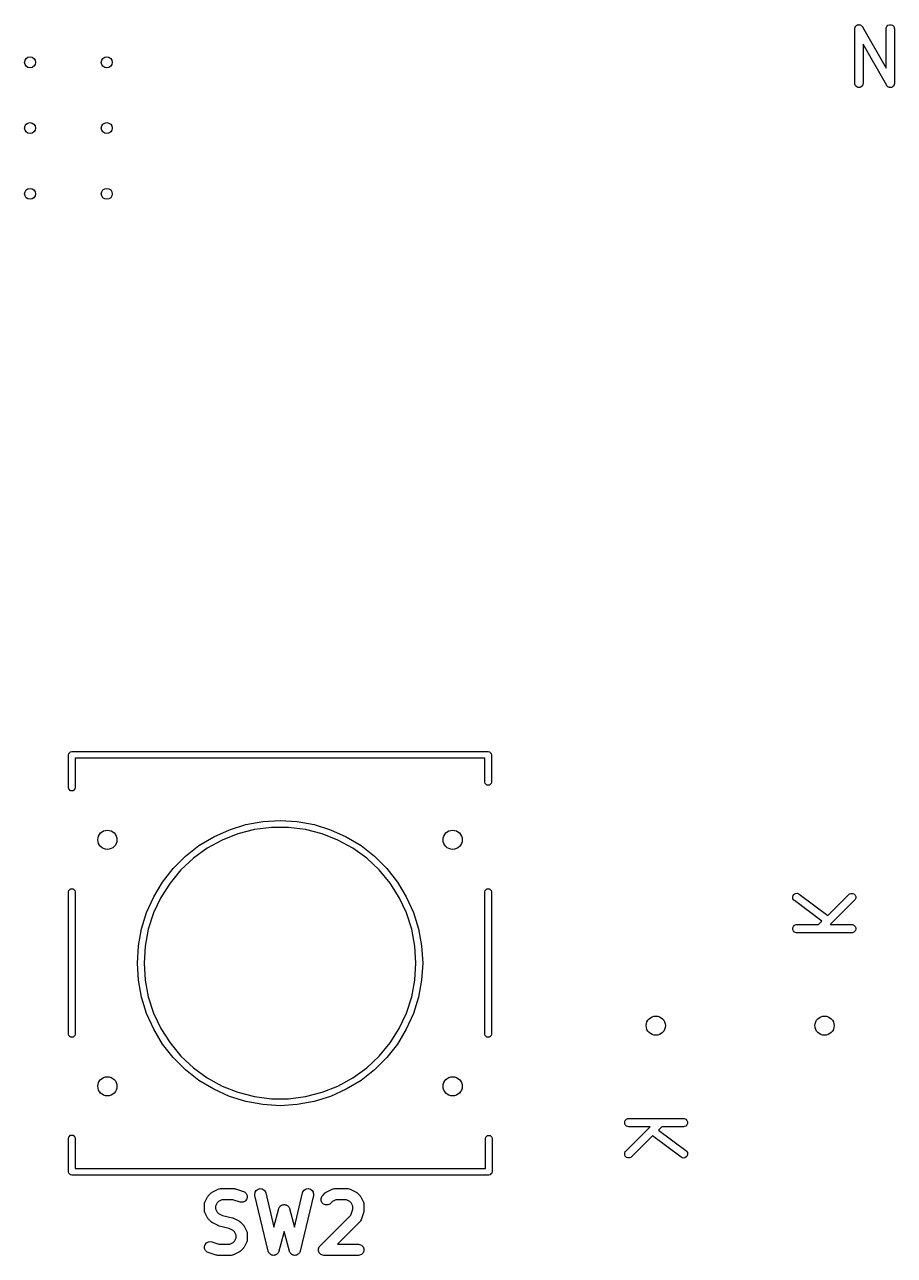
# Model space of a CAD drawing. Extents: x 0.28 to 3.32, y 0.21 to 2.59.
# Drawn here: x 2.027 to 2.651, y 0.225 to 1.109 of the extents above; entities that cross this region are included whole.
import ezdxf

# ---------------------------------------------------------------- set-up
doc = ezdxf.new("R2010")
doc.units = 0
doc.header["$MEASUREMENT"] = 0
doc.layers.add('BLACK', color=7, linetype='CONTINUOUS')

msp = doc.modelspace()

# ---------------------------------------------------------------- linework, layer by layer
at = {"layer": 'BLACK', "linetype": 'CONTINUOUS'}
for p, q in [((2.62302, 1.10642), (2.62303, 1.10657)), ((2.62302, 1.06705), (2.62302, 1.10642)), ((2.62303, 1.10663), (2.62305, 1.10671)), ((2.62303, 1.10657), (2.62303, 1.10663)), ((2.62305, 1.10671), (2.62308, 1.107)), ((2.62308, 1.107), (2.62323, 1.10736)), ((2.62323, 1.10736), (2.62333, 1.10774)), ((2.62333, 1.10774), (2.62344, 1.10789)), ((2.62344, 1.10789), (2.62352, 1.10806)), ((2.62352, 1.10806), (2.62379, 1.10834)), ((2.62379, 1.10834), (2.62403, 1.10865)), ((2.62403, 1.10865), (2.6242, 1.10875)), ((2.6242, 1.10875), (2.62433, 1.10888)), ((2.62433, 1.10888), (2.62469, 1.10903)), ((2.62469, 1.10903), (2.62503, 1.10922)), ((2.62503, 1.10922), (2.62522, 1.10925)), ((2.62522, 1.10925), (2.6254, 1.10932)), ((2.6254, 1.10932), (2.62579, 1.10932)), ((2.62579, 1.10932), (2.62618, 1.10937)), ((2.62618, 1.10937), (2.62636, 1.10932)), ((2.62636, 1.10932), (2.62655, 1.10932)), ((2.62655, 1.10932), (2.62691, 1.10917)), ((2.62691, 1.10917), (2.62729, 1.10907)), ((2.62729, 1.10907), (2.62744, 1.10895)), ((2.62744, 1.10895), (2.62761, 1.10888)), ((2.62761, 1.10888), (2.62789, 1.1086)), ((2.62789, 1.1086), (2.6282, 1.10836)), ((2.6282, 1.10836), (2.62837, 1.10812)), ((2.62837, 1.10812), (2.62843, 1.10806)), ((2.62843, 1.10806), (2.62845, 1.10801)), ((2.62845, 1.10801), (2.62853, 1.10789)), ((2.62853, 1.10789), (2.64552, 1.07817)), ((2.64552, 1.10642), (2.64557, 1.107)), ((2.64552, 1.07817), (2.64552, 1.10642)), ((2.64557, 1.107), (2.64601, 1.10806)), ((2.64601, 1.10806), (2.64683, 1.10888)), ((2.64683, 1.10888), (2.64789, 1.10932)), ((2.64789, 1.10932), (2.64904, 1.10932)), ((2.64904, 1.10932), (2.65011, 1.10888)), ((2.65011, 1.10888), (2.65092, 1.10806)), ((2.65092, 1.10806), (2.65136, 1.107)), ((2.65136, 1.107), (2.65142, 1.10642)), ((2.65142, 1.10642), (2.65142, 1.06705)), ((2.6459, 1.06559), (2.62892, 1.09531)), ((2.62892, 1.09531), (2.62892, 1.06705)), ((2.62308, 1.06648), (2.62302, 1.06705)), ((2.62352, 1.06541), (2.62308, 1.06648)), ((2.62433, 1.0646), (2.62352, 1.06541)), ((2.6254, 1.06416), (2.62433, 1.0646)), ((2.62655, 1.06416), (2.6254, 1.06416)), ((2.62761, 1.0646), (2.62655, 1.06416)), ((2.62843, 1.06541), (2.62761, 1.0646)), ((2.62887, 1.06648), (2.62843, 1.06541)), ((2.62892, 1.06705), (2.62887, 1.06648)), ((2.64599, 1.06547), (2.6459, 1.06559)), ((2.64601, 1.06541), (2.64599, 1.06547)), ((2.64607, 1.06536), (2.64601, 1.06541)), ((2.64624, 1.06512), (2.64607, 1.06536)), ((2.64655, 1.06488), (2.64624, 1.06512)), ((2.64683, 1.0646), (2.64655, 1.06488)), ((2.647, 1.06453), (2.64683, 1.0646)), ((2.64715, 1.06441), (2.647, 1.06453)), ((2.64753, 1.06431), (2.64715, 1.06441)), ((2.64789, 1.06416), (2.64753, 1.06431)), ((2.64808, 1.06416), (2.64789, 1.06416)), ((2.64826, 1.06411), (2.64808, 1.06416)), ((2.64865, 1.06416), (2.64826, 1.06411)), ((2.64904, 1.06416), (2.64865, 1.06416)), ((2.64922, 1.06423), (2.64904, 1.06416)), ((2.6494, 1.06425), (2.64922, 1.06423)), ((2.64975, 1.06445), (2.6494, 1.06425)), ((2.65011, 1.0646), (2.64975, 1.06445)), ((2.65024, 1.06473), (2.65011, 1.0646)), ((2.65041, 1.06483), (2.65024, 1.06473)), ((2.65065, 1.06514), (2.65041, 1.06483)), ((2.65092, 1.06541), (2.65065, 1.06514)), ((2.651, 1.06559), (2.65092, 1.06541)), ((2.65111, 1.06574), (2.651, 1.06559)), ((2.65121, 1.06612), (2.65111, 1.06574)), ((2.65136, 1.06648), (2.65121, 1.06612)), ((2.65139, 1.06677), (2.65136, 1.06648)), ((2.65141, 1.06685), (2.65139, 1.06677)), ((2.65142, 1.06705), (2.65141, 1.06691)), ((2.65141, 1.06691), (2.65141, 1.06685)), ((2.05803, 0.58461), (2.05821, 0.58551)), ((2.05803, 0.56098), (2.05803, 0.58461)), ((2.05821, 0.58551), (2.05949, 0.58679)), ((2.05949, 0.58679), (2.06039, 0.58697)), ((2.06039, 0.58697), (2.35961, 0.58697)), ((2.35961, 0.58697), (2.36051, 0.58679)), ((2.36051, 0.58679), (2.36179, 0.58551)), ((2.36179, 0.58551), (2.36197, 0.58461)), ((2.36197, 0.58461), (2.36197, 0.56492)), ((2.35724, 0.58224), (2.06276, 0.58224)), ((2.06276, 0.58224), (2.06276, 0.56098)), ((2.35724, 0.56492), (2.35724, 0.58224)), ((2.05821, 0.56008), (2.05803, 0.56098)), ((2.05949, 0.5588), (2.05821, 0.56008)), ((2.0613, 0.5588), (2.05949, 0.5588)), ((2.06258, 0.56008), (2.0613, 0.5588)), ((2.06276, 0.56098), (2.06258, 0.56008)), ((2.35742, 0.56402), (2.35724, 0.56492)), ((2.3587, 0.56274), (2.35742, 0.56402)), ((2.36051, 0.56274), (2.3587, 0.56274)), ((2.36179, 0.56402), (2.36051, 0.56274)), ((2.36197, 0.56492), (2.36179, 0.56402)), ((2.16237, 0.52576), (2.17365, 0.53084)), ((2.17365, 0.53084), (2.18547, 0.53452)), ((2.19169, 0.53096), (2.17981, 0.52791)), ((2.18547, 0.53452), (2.19765, 0.53675)), ((2.20387, 0.5325), (2.19169, 0.53096)), ((2.19765, 0.53675), (2.21, 0.5375)), ((2.21613, 0.5325), (2.20387, 0.5325)), ((2.21, 0.5375), (2.22235, 0.53675)), ((2.22831, 0.53096), (2.21613, 0.5325)), ((2.22235, 0.53675), (2.23453, 0.53452)), ((2.24019, 0.52791), (2.22831, 0.53096)), ((2.23453, 0.53452), (2.24635, 0.53084)), ((2.24635, 0.53084), (2.25763, 0.52576)), ((2.15177, 0.51936), (2.16237, 0.52576)), ((2.1684, 0.5234), (2.15765, 0.51748)), ((2.17981, 0.52791), (2.1684, 0.5234)), ((2.2516, 0.5234), (2.24019, 0.52791)), ((2.26235, 0.51748), (2.2516, 0.5234)), ((2.25763, 0.52576), (2.26823, 0.51936)), ((2.14203, 0.51172), (2.15177, 0.51936)), ((2.15765, 0.51748), (2.14773, 0.51027)), ((2.27227, 0.51027), (2.26235, 0.51748)), ((2.26823, 0.51936), (2.27797, 0.51172)), ((2.13328, 0.50297), (2.14203, 0.51172)), ((2.14773, 0.51027), (2.13879, 0.50188)), ((2.28121, 0.50188), (2.27227, 0.51027)), ((2.27797, 0.51172), (2.28672, 0.50297)), ((2.12564, 0.49323), (2.13328, 0.50297)), ((2.13879, 0.50188), (2.13096, 0.49242)), ((2.28904, 0.49242), (2.28121, 0.50188)), ((2.28672, 0.50297), (2.29436, 0.49323)), ((2.05803, 0.48618), (2.05821, 0.48709)), ((2.05821, 0.48709), (2.05949, 0.48836)), ((2.05949, 0.48836), (2.0613, 0.48836)), ((2.0613, 0.48836), (2.06258, 0.48709)), ((2.06258, 0.48709), (2.06276, 0.48618)), ((2.11924, 0.48263), (2.12564, 0.49323)), ((2.13096, 0.49242), (2.12439, 0.48206)), ((2.29561, 0.48206), (2.28904, 0.49242)), ((2.29436, 0.49323), (2.30076, 0.48263)), ((2.35724, 0.48618), (2.35742, 0.48709)), ((2.35742, 0.48709), (2.3587, 0.48836)), ((2.3587, 0.48836), (2.36051, 0.48836)), ((2.36051, 0.48836), (2.36179, 0.48709)), ((2.36179, 0.48709), (2.36197, 0.48618)), ((2.05803, 0.38382), (2.05803, 0.48618)), ((2.06276, 0.48618), (2.06276, 0.38382)), ((2.11416, 0.47135), (2.11924, 0.48263)), ((2.12439, 0.48206), (2.11917, 0.47096)), ((2.30083, 0.47096), (2.29561, 0.48206)), ((2.30076, 0.48263), (2.30584, 0.47135)), ((2.35724, 0.38382), (2.35724, 0.48618)), ((2.36197, 0.48618), (2.36197, 0.38382)), ((2.5784, 0.48235), (2.57868, 0.48346)), ((2.57856, 0.48121), (2.5784, 0.48235)), ((2.57915, 0.48021), (2.57856, 0.48121)), ((2.57868, 0.48346), (2.57937, 0.48438)), ((2.57957, 0.47982), (2.57915, 0.48021)), ((2.57937, 0.48438), (2.58036, 0.48497)), ((2.59935, 0.46499), (2.57957, 0.47982)), ((2.58036, 0.48497), (2.5815, 0.48513)), ((2.5815, 0.48513), (2.58262, 0.48485)), ((2.58262, 0.48485), (2.58312, 0.48455)), ((2.58312, 0.48455), (2.60356, 0.46921)), ((2.60356, 0.46921), (2.61863, 0.48427)), ((2.6228, 0.4801), (2.60535, 0.46264)), ((2.61863, 0.48427), (2.61907, 0.48464)), ((2.61907, 0.48464), (2.62014, 0.48508)), ((2.62014, 0.48508), (2.62129, 0.48508)), ((2.62129, 0.48508), (2.62235, 0.48464)), ((2.62235, 0.48464), (2.62317, 0.48383)), ((2.62317, 0.48055), (2.6228, 0.4801)), ((2.62317, 0.48383), (2.62361, 0.48276)), ((2.62361, 0.48161), (2.62317, 0.48055)), ((2.62361, 0.48276), (2.62361, 0.48161)), ((2.11048, 0.45953), (2.11416, 0.47135)), ((2.11917, 0.47096), (2.11538, 0.4593)), ((2.30462, 0.4593), (2.30083, 0.47096)), ((2.30584, 0.47135), (2.30952, 0.45953)), ((2.57845, 0.46026), (2.57889, 0.46133)), ((2.57845, 0.45911), (2.57845, 0.46026)), ((2.57889, 0.46133), (2.5797, 0.46214)), ((2.5797, 0.46214), (2.58077, 0.46258)), ((2.58077, 0.46258), (2.58134, 0.46264)), ((2.58134, 0.46264), (2.59699, 0.46264)), ((2.59699, 0.46264), (2.59935, 0.46499)), ((2.60535, 0.46264), (2.62071, 0.46264)), ((2.62071, 0.46264), (2.62129, 0.46258)), ((2.62129, 0.46258), (2.62235, 0.46214)), ((2.62235, 0.46214), (2.62317, 0.46133)), ((2.62317, 0.46133), (2.62361, 0.46026)), ((2.62361, 0.46026), (2.62361, 0.45911)), ((2.10825, 0.44736), (2.11048, 0.45953)), ((2.11538, 0.4593), (2.11308, 0.44724)), ((2.30692, 0.44724), (2.30462, 0.4593)), ((2.30952, 0.45953), (2.31175, 0.44736)), ((2.57889, 0.45805), (2.57845, 0.45911)), ((2.5797, 0.45723), (2.57889, 0.45805)), ((2.58077, 0.45679), (2.5797, 0.45723)), ((2.58134, 0.45674), (2.58077, 0.45679)), ((2.62071, 0.45674), (2.58134, 0.45674)), ((2.62129, 0.45679), (2.62071, 0.45674)), ((2.62235, 0.45723), (2.62129, 0.45679)), ((2.62317, 0.45805), (2.62235, 0.45723)), ((2.62361, 0.45911), (2.62317, 0.45805)), ((2.1075, 0.435), (2.10825, 0.44736)), ((2.11308, 0.44724), (2.11231, 0.435)), ((2.30769, 0.435), (2.30692, 0.44724)), ((2.31175, 0.44736), (2.3125, 0.435)), ((2.10825, 0.42264), (2.1075, 0.435)), ((2.11231, 0.435), (2.11308, 0.42276)), ((2.30692, 0.42276), (2.30769, 0.435)), ((2.3125, 0.435), (2.31175, 0.42264)), ((2.11048, 0.41047), (2.10825, 0.42264)), ((2.11308, 0.42276), (2.11538, 0.4107)), ((2.30462, 0.4107), (2.30692, 0.42276)), ((2.31175, 0.42264), (2.30952, 0.41047)), ((2.11416, 0.39865), (2.11048, 0.41047)), ((2.11538, 0.4107), (2.11917, 0.39904)), ((2.30083, 0.39904), (2.30462, 0.4107)), ((2.30952, 0.41047), (2.30584, 0.39865)), ((2.11924, 0.38737), (2.11416, 0.39865)), ((2.11917, 0.39904), (2.12439, 0.38794)), ((2.29561, 0.38794), (2.30083, 0.39904)), ((2.30584, 0.39865), (2.30076, 0.38737)), ((2.05821, 0.38291), (2.05803, 0.38382)), ((2.05949, 0.38164), (2.05821, 0.38291)), ((2.0613, 0.38164), (2.05949, 0.38164)), ((2.06258, 0.38291), (2.0613, 0.38164)), ((2.06276, 0.38382), (2.06258, 0.38291)), ((2.12564, 0.37677), (2.11924, 0.38737)), ((2.12439, 0.38794), (2.13096, 0.37758)), ((2.28904, 0.37758), (2.29561, 0.38794)), ((2.30076, 0.38737), (2.29436, 0.37677)), ((2.35742, 0.38291), (2.35724, 0.38382)), ((2.3587, 0.38164), (2.35742, 0.38291)), ((2.36051, 0.38164), (2.3587, 0.38164)), ((2.36179, 0.38291), (2.36051, 0.38164)), ((2.36197, 0.38382), (2.36179, 0.38291)), ((2.13328, 0.36703), (2.12564, 0.37677)), ((2.13096, 0.37758), (2.13879, 0.36812)), ((2.28121, 0.36812), (2.28904, 0.37758)), ((2.29436, 0.37677), (2.28672, 0.36703)), ((2.14203, 0.35828), (2.13328, 0.36703)), ((2.13879, 0.36812), (2.14773, 0.35973)), ((2.27227, 0.35973), (2.28121, 0.36812)), ((2.28672, 0.36703), (2.27797, 0.35828)), ((2.15177, 0.35064), (2.14203, 0.35828)), ((2.14773, 0.35973), (2.15765, 0.35252)), ((2.26235, 0.35252), (2.27227, 0.35973)), ((2.27797, 0.35828), (2.26823, 0.35064)), ((2.16237, 0.34424), (2.15177, 0.35064)), ((2.15765, 0.35252), (2.1684, 0.3466)), ((2.1684, 0.3466), (2.17981, 0.34209)), ((2.24019, 0.34209), (2.2516, 0.3466)), ((2.2516, 0.3466), (2.26235, 0.35252)), ((2.26823, 0.35064), (2.25763, 0.34424)), ((2.17365, 0.33916), (2.16237, 0.34424)), ((2.18547, 0.33548), (2.17365, 0.33916)), ((2.17981, 0.34209), (2.19169, 0.33904)), ((2.19169, 0.33904), (2.20387, 0.3375)), ((2.20387, 0.3375), (2.21613, 0.3375)), ((2.21613, 0.3375), (2.22831, 0.33904)), ((2.22831, 0.33904), (2.24019, 0.34209)), ((2.24635, 0.33916), (2.23453, 0.33548)), ((2.25763, 0.34424), (2.24635, 0.33916)), ((2.19765, 0.33325), (2.18547, 0.33548)), ((2.21, 0.3325), (2.19765, 0.33325)), ((2.22235, 0.33325), (2.21, 0.3325)), ((2.23453, 0.33548), (2.22235, 0.33325)), ((2.45764, 0.32089), (2.45808, 0.32195)), ((2.45764, 0.31974), (2.45764, 0.32089)), ((2.45808, 0.31867), (2.45764, 0.31974)), ((2.45808, 0.32195), (2.4589, 0.32277)), ((2.4589, 0.31786), (2.45808, 0.31867)), ((2.4589, 0.32277), (2.45996, 0.32321)), ((2.45996, 0.32321), (2.46054, 0.32326)), ((2.46054, 0.32326), (2.49991, 0.32326)), ((2.49991, 0.32326), (2.50048, 0.32321)), ((2.50048, 0.32321), (2.50155, 0.32277)), ((2.50155, 0.32277), (2.50236, 0.32195)), ((2.50236, 0.31867), (2.50155, 0.31786)), ((2.50236, 0.32195), (2.5028, 0.32089)), ((2.5028, 0.31974), (2.50236, 0.31867)), ((2.5028, 0.32089), (2.5028, 0.31974)), ((2.05803, 0.30902), (2.05821, 0.30992)), ((2.05821, 0.30992), (2.05949, 0.3112)), ((2.05949, 0.3112), (2.0613, 0.3112)), ((2.0613, 0.3112), (2.06258, 0.30992)), ((2.06258, 0.30992), (2.06276, 0.30902)), ((2.35767, 0.30889), (2.35785, 0.30979)), ((2.35785, 0.30979), (2.35913, 0.31107)), ((2.35913, 0.31107), (2.36094, 0.31107)), ((2.36094, 0.31107), (2.36221, 0.30979)), ((2.36221, 0.30979), (2.36239, 0.30888)), ((2.45845, 0.2999), (2.4759, 0.31736)), ((2.45996, 0.31742), (2.4589, 0.31786)), ((2.46054, 0.31736), (2.45996, 0.31742)), ((2.4759, 0.31736), (2.46054, 0.31736)), ((2.47769, 0.31079), (2.46262, 0.29573)), ((2.49813, 0.29545), (2.47769, 0.31079)), ((2.48426, 0.31736), (2.4819, 0.31501)), ((2.4819, 0.31501), (2.50168, 0.30018)), ((2.49991, 0.31736), (2.48426, 0.31736)), ((2.50048, 0.31742), (2.49991, 0.31736)), ((2.50155, 0.31786), (2.50048, 0.31742)), ((2.05803, 0.285), (2.05803, 0.30902)), ((2.06276, 0.30902), (2.06276, 0.28736)), ((2.35764, 0.28736), (2.35767, 0.30889)), ((2.36239, 0.30888), (2.36236, 0.285)), ((2.45764, 0.29839), (2.45808, 0.29945)), ((2.45764, 0.29724), (2.45764, 0.29839)), ((2.45808, 0.29617), (2.45764, 0.29724)), ((2.45808, 0.29945), (2.45845, 0.2999)), ((2.4589, 0.29536), (2.45808, 0.29617)), ((2.45996, 0.29492), (2.4589, 0.29536)), ((2.46111, 0.29492), (2.45996, 0.29492)), ((2.46218, 0.29536), (2.46111, 0.29492)), ((2.46262, 0.29573), (2.46218, 0.29536)), ((2.49863, 0.29515), (2.49813, 0.29545)), ((2.49975, 0.29487), (2.49863, 0.29515)), ((2.50089, 0.29503), (2.49975, 0.29487)), ((2.50188, 0.29562), (2.50089, 0.29503)), ((2.50168, 0.30018), (2.5021, 0.29979)), ((2.50257, 0.29654), (2.50188, 0.29562)), ((2.5021, 0.29979), (2.50269, 0.29879)), ((2.50285, 0.29765), (2.50257, 0.29654)), ((2.50269, 0.29879), (2.50285, 0.29765)), ((2.05821, 0.2841), (2.05803, 0.285)), ((2.05949, 0.28282), (2.05821, 0.2841)), ((2.06276, 0.28736), (2.35764, 0.28736)), ((2.36154, 0.28345), (2.3609, 0.28282)), ((2.36218, 0.28409), (2.36154, 0.28345)), ((2.36236, 0.285), (2.36218, 0.2841)), ((2.36218, 0.2841), (2.36218, 0.2841)), ((2.36218, 0.2841), (2.36218, 0.2841)), ((2.36218, 0.2841), (2.36218, 0.28409)), ((2.06039, 0.28264), (2.05949, 0.28282)), ((2.36, 0.28264), (2.06039, 0.28264)), ((2.3609, 0.28282), (2.36, 0.28264)), ((2.3609, 0.28282), (2.3609, 0.28282)), ((2.3609, 0.28282), (2.3609, 0.28282)), ((2.3609, 0.28282), (2.3609, 0.28282)), ((2.15609, 0.26308), (2.15799, 0.26689)), ((2.15799, 0.26689), (2.15821, 0.26723)), ((2.15821, 0.26723), (2.15825, 0.26732)), ((2.15825, 0.26732), (2.15834, 0.26743)), ((2.15834, 0.26743), (2.15841, 0.26755)), ((2.15841, 0.26755), (2.15849, 0.26762)), ((2.15849, 0.26762), (2.15874, 0.26793)), ((2.15874, 0.26793), (2.16065, 0.26983)), ((2.16065, 0.26983), (2.16095, 0.27009)), ((2.16095, 0.27009), (2.16102, 0.27017)), ((2.16102, 0.27017), (2.16114, 0.27024)), ((2.16114, 0.27024), (2.16125, 0.27033)), ((2.16125, 0.27033), (2.16135, 0.27037)), ((2.16135, 0.27037), (2.16169, 0.27058)), ((2.16169, 0.27058), (2.1655, 0.27249)), ((2.1655, 0.27249), (2.16623, 0.27277)), ((2.16623, 0.27277), (2.16637, 0.27278)), ((2.16637, 0.27278), (2.16651, 0.27283)), ((2.16651, 0.27283), (2.16729, 0.27291)), ((2.16729, 0.27291), (2.17681, 0.27291)), ((2.17681, 0.27291), (2.1772, 0.27287)), ((2.1772, 0.27287), (2.17731, 0.27288)), ((2.17731, 0.27288), (2.17745, 0.27285)), ((2.17745, 0.27285), (2.17759, 0.27283)), ((2.17759, 0.27283), (2.17769, 0.27279)), ((2.17769, 0.27279), (2.17807, 0.27271)), ((2.17807, 0.27271), (2.18379, 0.2708)), ((2.18379, 0.2708), (2.1845, 0.27048)), ((2.1845, 0.27048), (2.18568, 0.26946)), ((2.18568, 0.26946), (2.18638, 0.26806)), ((2.18649, 0.26651), (2.186, 0.26503)), ((2.18638, 0.26806), (2.18649, 0.26651)), ((2.19186, 0.26876), (2.19211, 0.2703)), ((2.19197, 0.26798), (2.19186, 0.26876)), ((2.20149, 0.22798), (2.19197, 0.26798)), ((2.19211, 0.2703), (2.19292, 0.27163)), ((2.19292, 0.27163), (2.19419, 0.27255)), ((2.19419, 0.27255), (2.19571, 0.27291)), ((2.19571, 0.27291), (2.19725, 0.27266)), ((2.19725, 0.27266), (2.19858, 0.27184)), ((2.19858, 0.27184), (2.19949, 0.27058)), ((2.19949, 0.27058), (2.19975, 0.26984)), ((2.19975, 0.26984), (2.2056, 0.24526)), ((2.2204, 0.24526), (2.22625, 0.26984)), ((2.23403, 0.26798), (2.22451, 0.22798)), ((2.22625, 0.26984), (2.22651, 0.27058)), ((2.22651, 0.27058), (2.22742, 0.27184)), ((2.22742, 0.27184), (2.22875, 0.27266)), ((2.22875, 0.27266), (2.23029, 0.27291)), ((2.23029, 0.27291), (2.23181, 0.27255)), ((2.23181, 0.27255), (2.23308, 0.27163)), ((2.23308, 0.27163), (2.23389, 0.2703)), ((2.23389, 0.2703), (2.23414, 0.26876)), ((2.23414, 0.26876), (2.23403, 0.26798)), ((2.23955, 0.26588), (2.24015, 0.26732)), ((2.23955, 0.26432), (2.23955, 0.26588)), ((2.24015, 0.26732), (2.24065, 0.26793)), ((2.24065, 0.26793), (2.24255, 0.26983)), ((2.24255, 0.26983), (2.24286, 0.27009)), ((2.24286, 0.27009), (2.24293, 0.27017)), ((2.24293, 0.27017), (2.24305, 0.27024)), ((2.24305, 0.27024), (2.24316, 0.27033)), ((2.24316, 0.27033), (2.24326, 0.27037)), ((2.24326, 0.27037), (2.24359, 0.27058)), ((2.24359, 0.27058), (2.2474, 0.27249)), ((2.2474, 0.27249), (2.24813, 0.27277)), ((2.24813, 0.27277), (2.24828, 0.27278)), ((2.24828, 0.27278), (2.24841, 0.27283)), ((2.24841, 0.27283), (2.24919, 0.27291)), ((2.24919, 0.27291), (2.25871, 0.27291)), ((2.25871, 0.27291), (2.25949, 0.27283)), ((2.25949, 0.27283), (2.25963, 0.27278)), ((2.25963, 0.27278), (2.25977, 0.27277)), ((2.25977, 0.27277), (2.2605, 0.27249)), ((2.2605, 0.27249), (2.26431, 0.27058)), ((2.26431, 0.27058), (2.26465, 0.27037)), ((2.26465, 0.27037), (2.26475, 0.27033)), ((2.26475, 0.27033), (2.26486, 0.27024)), ((2.26486, 0.27024), (2.26498, 0.27017)), ((2.26498, 0.27017), (2.26505, 0.27009)), ((2.26505, 0.27009), (2.26535, 0.26983)), ((2.26535, 0.26983), (2.26726, 0.26793)), ((2.26726, 0.26793), (2.26751, 0.26762)), ((2.26751, 0.26762), (2.26759, 0.26755)), ((2.26759, 0.26755), (2.26766, 0.26743)), ((2.26766, 0.26743), (2.26775, 0.26732)), ((2.26775, 0.26732), (2.26779, 0.26723)), ((2.26779, 0.26723), (2.26801, 0.26689)), ((2.26801, 0.26689), (2.26991, 0.26308)), ((2.15567, 0.26129), (2.15574, 0.26207)), ((2.15567, 0.25748), (2.15567, 0.26129)), ((2.15574, 0.2567), (2.15567, 0.25748)), ((2.15574, 0.26207), (2.1558, 0.26221)), ((2.1558, 0.25657), (2.15574, 0.2567)), ((2.1558, 0.26221), (2.15581, 0.26235)), ((2.15581, 0.25643), (2.1558, 0.25657)), ((2.15581, 0.26235), (2.15609, 0.26308)), ((2.16486, 0.26273), (2.16367, 0.26035)), ((2.16367, 0.26035), (2.16367, 0.25843)), ((2.16367, 0.25843), (2.16486, 0.25604)), ((2.16585, 0.26372), (2.16486, 0.26273)), ((2.16823, 0.26491), (2.16585, 0.26372)), ((2.17616, 0.26491), (2.16823, 0.26491)), ((2.18126, 0.26321), (2.17616, 0.26491)), ((2.18202, 0.26304), (2.18126, 0.26321)), ((2.18358, 0.26315), (2.18202, 0.26304)), ((2.18498, 0.26385), (2.18358, 0.26315)), ((2.186, 0.26503), (2.18498, 0.26385)), ((2.2056, 0.24526), (2.20914, 0.25851)), ((2.20914, 0.25851), (2.2092, 0.2587)), ((2.2092, 0.2587), (2.20921, 0.25877)), ((2.20921, 0.25877), (2.20927, 0.25886)), ((2.20927, 0.25886), (2.20941, 0.25925)), ((2.20941, 0.25925), (2.20973, 0.25967)), ((2.20973, 0.25967), (2.21, 0.26012)), ((2.21, 0.26012), (2.2102, 0.26028)), ((2.2102, 0.26028), (2.21036, 0.26049)), ((2.21036, 0.26049), (2.21082, 0.26075)), ((2.21082, 0.26075), (2.21124, 0.26107)), ((2.21124, 0.26107), (2.21149, 0.26114)), ((2.21149, 0.26114), (2.21171, 0.26127)), ((2.21171, 0.26127), (2.21223, 0.26134)), ((2.21223, 0.26134), (2.21274, 0.26147)), ((2.21274, 0.26147), (2.213, 0.26144)), ((2.213, 0.26144), (2.21326, 0.26147)), ((2.21326, 0.26147), (2.21377, 0.26134)), ((2.21377, 0.26134), (2.21429, 0.26127)), ((2.21429, 0.26127), (2.21451, 0.26114)), ((2.21451, 0.26114), (2.21476, 0.26107)), ((2.21476, 0.26107), (2.21518, 0.26075)), ((2.21518, 0.26075), (2.21564, 0.26049)), ((2.21564, 0.26049), (2.2158, 0.26028)), ((2.2158, 0.26028), (2.216, 0.26012)), ((2.216, 0.26012), (2.21627, 0.25967)), ((2.21627, 0.25967), (2.21659, 0.25925)), ((2.21659, 0.25925), (2.21673, 0.25886)), ((2.21673, 0.25886), (2.21679, 0.25877)), ((2.21679, 0.25877), (2.2168, 0.2587)), ((2.2168, 0.2587), (2.21686, 0.25851)), ((2.21686, 0.25851), (2.2204, 0.24526)), ((2.24015, 0.26288), (2.23955, 0.26432)), ((2.24125, 0.26178), (2.24015, 0.26288)), ((2.2427, 0.26118), (2.24125, 0.26178)), ((2.24426, 0.26118), (2.2427, 0.26118)), ((2.2457, 0.26178), (2.24426, 0.26118)), ((2.2463, 0.26227), (2.2457, 0.26178)), ((2.24775, 0.26372), (2.2463, 0.26227)), ((2.25013, 0.26491), (2.24775, 0.26372)), ((2.25777, 0.26491), (2.25013, 0.26491)), ((2.26015, 0.26372), (2.25777, 0.26491)), ((2.26114, 0.26273), (2.26015, 0.26372)), ((2.26093, 0.25393), (2.26233, 0.25813)), ((2.26233, 0.26035), (2.26114, 0.26273)), ((2.26233, 0.25813), (2.26233, 0.26035)), ((2.26991, 0.26308), (2.27019, 0.26235)), ((2.27022, 0.2566), (2.27013, 0.25622)), ((2.27019, 0.26235), (2.2702, 0.26221)), ((2.2702, 0.26221), (2.27026, 0.26207)), ((2.27026, 0.2567), (2.27022, 0.2566)), ((2.27026, 0.26207), (2.27033, 0.26129)), ((2.27027, 0.25684), (2.27026, 0.2567)), ((2.2703, 0.25698), (2.27027, 0.25684)), ((2.27033, 0.25748), (2.27029, 0.25709)), ((2.27029, 0.25709), (2.2703, 0.25698)), ((2.27033, 0.26129), (2.27033, 0.25748)), ((2.15609, 0.25569), (2.15581, 0.25643)), ((2.15799, 0.25188), (2.15609, 0.25569)), ((2.15821, 0.25155), (2.15799, 0.25188)), ((2.15825, 0.25145), (2.15821, 0.25155)), ((2.15834, 0.25134), (2.15825, 0.25145)), ((2.15841, 0.25122), (2.15834, 0.25134)), ((2.15849, 0.25115), (2.15841, 0.25122)), ((2.15874, 0.25084), (2.15849, 0.25115)), ((2.16065, 0.24894), (2.15874, 0.25084)), ((2.16095, 0.24869), (2.16065, 0.24894)), ((2.16102, 0.24861), (2.16095, 0.24869)), ((2.16114, 0.24853), (2.16102, 0.24861)), ((2.16125, 0.24844), (2.16114, 0.24853)), ((2.16135, 0.2484), (2.16125, 0.24844)), ((2.16169, 0.24819), (2.16135, 0.2484)), ((2.1655, 0.24629), (2.16169, 0.24819)), ((2.16486, 0.25604), (2.16585, 0.25506)), ((2.16585, 0.25506), (2.16868, 0.25364)), ((2.16868, 0.25364), (2.17587, 0.25184)), ((2.17587, 0.25184), (2.17593, 0.25182)), ((2.17593, 0.25182), (2.17596, 0.25182)), ((2.17596, 0.25182), (2.17629, 0.25169)), ((2.17629, 0.25169), (2.17661, 0.25158)), ((2.17661, 0.25158), (2.17664, 0.25156)), ((2.17664, 0.25156), (2.17669, 0.25154)), ((2.17669, 0.25154), (2.1805, 0.24963)), ((2.1805, 0.24963), (2.18084, 0.24942)), ((2.18084, 0.24942), (2.18094, 0.24938)), ((2.18094, 0.24938), (2.18105, 0.24929)), ((2.18105, 0.24929), (2.18117, 0.24921)), ((2.18117, 0.24921), (2.18124, 0.24913)), ((2.18124, 0.24913), (2.18154, 0.24888)), ((2.18154, 0.24888), (2.18345, 0.24698)), ((2.23874, 0.23174), (2.26093, 0.25393)), ((2.26726, 0.24894), (2.25123, 0.23291)), ((2.26775, 0.24955), (2.26726, 0.24894)), ((2.26781, 0.24968), (2.26775, 0.24955)), ((2.2679, 0.24979), (2.26781, 0.24968)), ((2.26822, 0.2505), (2.2679, 0.24979)), ((2.27013, 0.25622), (2.26822, 0.2505)), ((2.16555, 0.24626), (2.1655, 0.24629)), ((2.16558, 0.24625), (2.16555, 0.24626)), ((2.1659, 0.24613), (2.16558, 0.24625)), ((2.16623, 0.24601), (2.1659, 0.24613)), ((2.16626, 0.246), (2.16623, 0.24601)), ((2.16632, 0.24598), (2.16626, 0.246)), ((2.17351, 0.24418), (2.16632, 0.24598)), ((2.17634, 0.24277), (2.17351, 0.24418)), ((2.17733, 0.24178), (2.17634, 0.24277)), ((2.17852, 0.2394), (2.17733, 0.24178)), ((2.17852, 0.23747), (2.17852, 0.2394)), ((2.18345, 0.24698), (2.1837, 0.24667)), ((2.1837, 0.24667), (2.18378, 0.2466)), ((2.18378, 0.2466), (2.18385, 0.24648)), ((2.18385, 0.24648), (2.18394, 0.24637)), ((2.18394, 0.24637), (2.18399, 0.24627)), ((2.18399, 0.24627), (2.1842, 0.24594)), ((2.1842, 0.24594), (2.1861, 0.24213)), ((2.1861, 0.24213), (2.18638, 0.2414)), ((2.18638, 0.2414), (2.18639, 0.24125)), ((2.18639, 0.24125), (2.18645, 0.24112)), ((2.18645, 0.24112), (2.18652, 0.24034)), ((2.18652, 0.24034), (2.18652, 0.23653)), ((2.213, 0.24196), (2.20925, 0.22788)), ((2.21675, 0.22788), (2.213, 0.24196)), ((2.1557, 0.23132), (2.15619, 0.2328)), ((2.15581, 0.22976), (2.1557, 0.23132)), ((2.15619, 0.2328), (2.15721, 0.23398)), ((2.15721, 0.23398), (2.15861, 0.23467)), ((2.15861, 0.23467), (2.16017, 0.23478)), ((2.16017, 0.23478), (2.16093, 0.23461)), ((2.16093, 0.23461), (2.16603, 0.23291)), ((2.16603, 0.23291), (2.17396, 0.23291)), ((2.17396, 0.23291), (2.17634, 0.2341)), ((2.17634, 0.2341), (2.17733, 0.23509)), ((2.17733, 0.23509), (2.17852, 0.23747)), ((2.1837, 0.2302), (2.18345, 0.22989)), ((2.18378, 0.23027), (2.1837, 0.2302)), ((2.18385, 0.23039), (2.18378, 0.23027)), ((2.18394, 0.2305), (2.18385, 0.23039)), ((2.18399, 0.2306), (2.18394, 0.2305)), ((2.1842, 0.23093), (2.18399, 0.2306)), ((2.1861, 0.23474), (2.1842, 0.23093)), ((2.18638, 0.23547), (2.1861, 0.23474)), ((2.18639, 0.23562), (2.18638, 0.23547)), ((2.18645, 0.23575), (2.18639, 0.23562)), ((2.18652, 0.23653), (2.18645, 0.23575)), ((2.23765, 0.22969), (2.23825, 0.23113)), ((2.23825, 0.23113), (2.23874, 0.23174)), ((2.25123, 0.23291), (2.26633, 0.23291)), ((2.26633, 0.23291), (2.26711, 0.23283)), ((2.26711, 0.23283), (2.26856, 0.23224)), ((2.26856, 0.23224), (2.26966, 0.23113)), ((2.26966, 0.23113), (2.27026, 0.22969)), ((2.15651, 0.22836), (2.15581, 0.22976)), ((2.15769, 0.22734), (2.15651, 0.22836)), ((2.1584, 0.22702), (2.15769, 0.22734)), ((2.16412, 0.22512), (2.1584, 0.22702)), ((2.1645, 0.22503), (2.16412, 0.22512)), ((2.1646, 0.22499), (2.1645, 0.22503)), ((2.16474, 0.22497), (2.1646, 0.22499)), ((2.16488, 0.22494), (2.16474, 0.22497)), ((2.16499, 0.22495), (2.16488, 0.22494)), ((2.16538, 0.22491), (2.16499, 0.22495)), ((2.1749, 0.22491), (2.16538, 0.22491)), ((2.17569, 0.22499), (2.1749, 0.22491)), ((2.17582, 0.22504), (2.17569, 0.22499)), ((2.17596, 0.22505), (2.17582, 0.22504)), ((2.17669, 0.22533), (2.17596, 0.22505)), ((2.1805, 0.22724), (2.17669, 0.22533)), ((2.18084, 0.22745), (2.1805, 0.22724)), ((2.18094, 0.22749), (2.18084, 0.22745)), ((2.18105, 0.22758), (2.18094, 0.22749)), ((2.18117, 0.22766), (2.18105, 0.22758)), ((2.18124, 0.22774), (2.18117, 0.22766)), ((2.18154, 0.22799), (2.18124, 0.22774)), ((2.18345, 0.22989), (2.18154, 0.22799)), ((2.20158, 0.22772), (2.20149, 0.22798)), ((2.20159, 0.22762), (2.20158, 0.22772)), ((2.20165, 0.22753), (2.20159, 0.22762)), ((2.20175, 0.22724), (2.20165, 0.22753)), ((2.20209, 0.22677), (2.20175, 0.22724)), ((2.20238, 0.22627), (2.20209, 0.22677)), ((2.20254, 0.22615), (2.20238, 0.22627)), ((2.20266, 0.22598), (2.20254, 0.22615)), ((2.20315, 0.22567), (2.20266, 0.22598)), ((2.20362, 0.22532), (2.20315, 0.22567)), ((2.20381, 0.22527), (2.20362, 0.22532)), ((2.20399, 0.22516), (2.20381, 0.22527)), ((2.20456, 0.22507), (2.20399, 0.22516)), ((2.20512, 0.22492), (2.20456, 0.22507)), ((2.20533, 0.22495), (2.20512, 0.22492)), ((2.20553, 0.22491), (2.20533, 0.22495)), ((2.2061, 0.22505), (2.20553, 0.22491)), ((2.20667, 0.22513), (2.2061, 0.22505)), ((2.20685, 0.22523), (2.20667, 0.22513)), ((2.20705, 0.22528), (2.20685, 0.22523)), ((2.20752, 0.22562), (2.20705, 0.22528)), ((2.20802, 0.22591), (2.20752, 0.22562)), ((2.20815, 0.22607), (2.20802, 0.22591)), ((2.20831, 0.22619), (2.20815, 0.22607)), ((2.20862, 0.22669), (2.20831, 0.22619)), ((2.20897, 0.22715), (2.20862, 0.22669)), ((2.20908, 0.22743), (2.20897, 0.22715)), ((2.20913, 0.22752), (2.20908, 0.22743)), ((2.20915, 0.22762), (2.20913, 0.22752)), ((2.20925, 0.22788), (2.20915, 0.22762)), ((2.21685, 0.22762), (2.21675, 0.22788)), ((2.21687, 0.22752), (2.21685, 0.22762)), ((2.21692, 0.22743), (2.21687, 0.22752)), ((2.21703, 0.22715), (2.21692, 0.22743)), ((2.21738, 0.22669), (2.21703, 0.22715)), ((2.21769, 0.22619), (2.21738, 0.22669)), ((2.21785, 0.22607), (2.21769, 0.22619)), ((2.21798, 0.22591), (2.21785, 0.22607)), ((2.21848, 0.22562), (2.21798, 0.22591)), ((2.21895, 0.22528), (2.21848, 0.22562)), ((2.21915, 0.22523), (2.21895, 0.22528)), ((2.21933, 0.22513), (2.21915, 0.22523)), ((2.2199, 0.22505), (2.21933, 0.22513)), ((2.22047, 0.22491), (2.2199, 0.22505)), ((2.22067, 0.22495), (2.22047, 0.22491)), ((2.22088, 0.22492), (2.22067, 0.22495)), ((2.22144, 0.22507), (2.22088, 0.22492)), ((2.22201, 0.22516), (2.22144, 0.22507)), ((2.22219, 0.22527), (2.22201, 0.22516)), ((2.22238, 0.22532), (2.22219, 0.22527)), ((2.22284, 0.22567), (2.22238, 0.22532)), ((2.22334, 0.22598), (2.22284, 0.22567)), ((2.22346, 0.22615), (2.22334, 0.22598)), ((2.22362, 0.22627), (2.22346, 0.22615)), ((2.22391, 0.22677), (2.22362, 0.22627)), ((2.22425, 0.22724), (2.22391, 0.22677)), ((2.22435, 0.22753), (2.22425, 0.22724)), ((2.22441, 0.22762), (2.22435, 0.22753)), ((2.22442, 0.22772), (2.22441, 0.22762)), ((2.22451, 0.22798), (2.22442, 0.22772)), ((2.23765, 0.22813), (2.23765, 0.22969)), ((2.23825, 0.22669), (2.23765, 0.22813)), ((2.23935, 0.22559), (2.23825, 0.22669)), ((2.24079, 0.22499), (2.23935, 0.22559)), ((2.24157, 0.22491), (2.24079, 0.22499)), ((2.26633, 0.22491), (2.24157, 0.22491)), ((2.26711, 0.22499), (2.26633, 0.22491)), ((2.26856, 0.22559), (2.26711, 0.22499)), ((2.26966, 0.22669), (2.26856, 0.22559)), ((2.27026, 0.22813), (2.26966, 0.22669)), ((2.27026, 0.22969), (2.27026, 0.22813))]:
    msp.add_line(p, q, dxfattribs=at)
at = {"layer": 'BLACK'}
for centre, radius in [((2.03044, 1.08224), 0.00394), ((2.08556, 1.08224), 0.00394), ((2.03044, 1.035), 0.00394), ((2.08556, 1.035), 0.00394), ((2.03044, 0.98776), 0.00394), ((2.08556, 0.98776), 0.00394), ((2.08598, 0.52358), 0.00689), ((2.33402, 0.52358), 0.00689), ((2.48, 0.39), 0.00689), ((2.60125, 0.39), 0.00689), ((2.08598, 0.34642), 0.00689), ((2.33402, 0.34642), 0.00689)]:
    msp.add_circle(centre, radius, dxfattribs=at)

doc.saveas('drawing.dxf')
